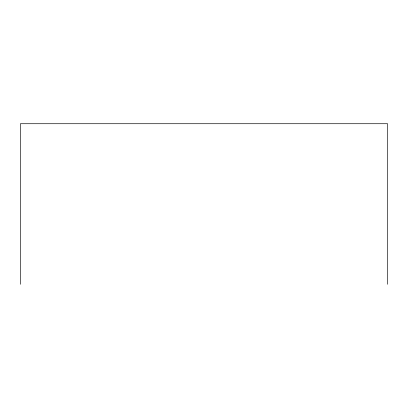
<?xml version="1.0" encoding="UTF-8"?>
<svg xmlns="http://www.w3.org/2000/svg" width="408" height="408" viewBox="0 0 408 408"><rect width="100%" height="100%" fill="white"/><g stroke="black" fill="none" stroke-linecap="round" stroke-linejoin="round"><path stroke-width="0.61" d="M387.6 284.279L387.6 123.721L20.4 123.721L20.4 284.279"/></g></svg>
